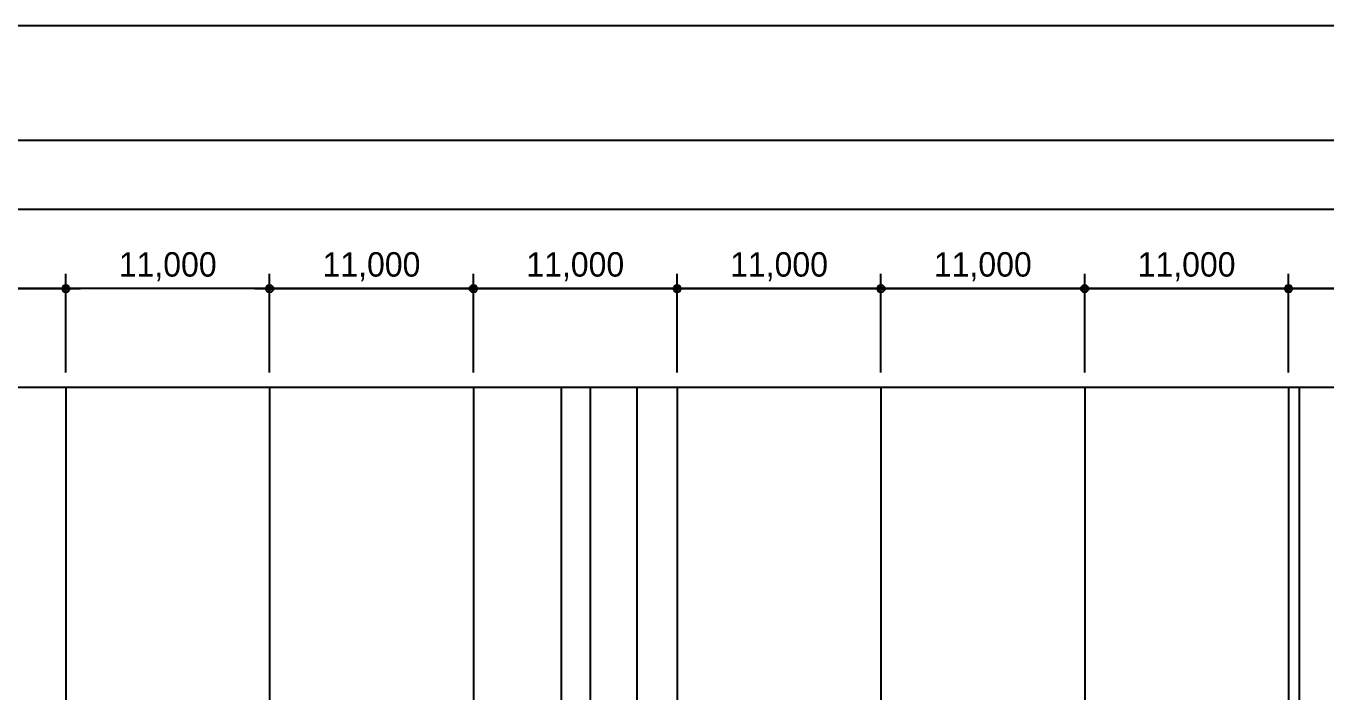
# Model space of a CAD drawing. Extents: x 152195838 to 323921156, y 365159662 to 730681027.
# Drawn here: x 160607357 to 160677532, y 365236951 to 365272862 of the extents above; entities that cross this region are included whole.
import ezdxf
from ezdxf.xclip import XClip

# ---------------------------------------------------------------- set-up
doc = ezdxf.new("R2010")
doc.units = 0
doc.header["$MEASUREMENT"] = 0
doc.header["$XCLIPFRAME"] = 0
doc.linetypes.add('CEN', pattern=[63, 60, -1, 1, -1])
doc.layers.get('0').update_dxf_attribs({"linetype": 'CONTINUOUS'})
doc.layers.get('Defpoints').update_dxf_attribs({"linetype": 'CONTINUOUS'})
doc.layers.add('4A.TEC CEN', color=1, linetype='CEN')
doc.layers.add('CEN', color=1, linetype='CEN')
doc.layers.add('DEFPOINT', color=135, linetype='CONTINUOUS', plot=False)
doc.styles.add('돋움', font='')
doc.styles.get('돋움').set_extended_font_data('돋움')
doc.dimstyles.new('DIM_600(외부치수)', dxfattribs={"dimscale": 400, "dimtxt": 3.3, "dimasz": 1, "dimexe": 2, "dimexo": 2, "dimgap": 1, "dimtad": 1, "dimdec": 0, "dimdsep": 46, "dimlunit": 6, "dimtxsty": '돋움', "dimblk1": 'DIMDOT', "dimblk2": 'DIMDOT', "dimsah": 1, "dimcen": 2.5, "dimdle": 1.5, "dimclrd": 8, "dimclre": 8, "dimclrt": 3, "dimadec": 0, "dimazin": 0, "dimtfac": 1, "dimtdec": 0, "dimtix": 1, "dimtmove": 2, "dimatfit": 3, "dimldrblk": 'DIMDOT', "dimfxl": 1, "dimtvp": 1, "dimtolj": 1, "dimtzin": 0, "dimarcsym": 0})

# ---------------------------------------------------------------- blocks, each defined once
blk = doc.blocks.new('zw$44AB')
at = {"layer": 'DEFPOINT'}
for points in [[(194981, 0), (0, 0), (0, -66825), (194981, -66825)], [(11458, -66825), (194981, -66825), (194981, -4637), (11458, -4637)], [(14258, -66825), (194981, -66825), (194981, -7437), (14258, -7437)], [(17458, -66825), (194981, -66825), (194981, -10637), (17458, -10637)], [(21458, -66825), (194981, -66825), (194981, -14637), (21458, -14637)]]:
    blk.add_lwpolyline(points, close=True, dxfattribs=at)
blk = doc.blocks.new('A$Cf633c675')
at = {"layer": 'CEN'}
blk.add_line((71970, -101147, 0), (71970, 85715, 0), dxfattribs=at)
at = {"layer": 'DEFPOINT'}
for p, q in [((73530, -101367, 0), (73530, 85495, 0)), ((76050, -101367, 0), (76050, 85495, 0))]:
    blk.add_line(p, q, dxfattribs=at)
blk = doc.blocks.new('3층계단')
at = {"layer": 'CEN'}
blk.add_line((71970, -101147, 0), (71970, 85715, 0), dxfattribs=at)
blk = doc.blocks.new('DIMDOT')
at = {"color": 0}
blk.add_line((-2, 0), (2, 0), dxfattribs=at)
for radius in [0.5, 0.25]:
    blk.add_circle((0, 0), radius, dxfattribs=at)
blk = doc.blocks.new('*D136')
at = {"layer": 'DEFPOINT', "color": 8, "lineweight": -2}
for p, q in [((160620507, 365254146), (160620507, 365259479)), ((160631507, 365254146), (160631507, 365259479)), ((160620907, 365258679), (160631107, 365258679))]:
    blk.add_line(p, q, dxfattribs=at)
at = {"layer": 'Defpoints', "color": 0}
for p in [(160631507, 365258679), (160620507, 365253346), (160631507, 365253346)]:
    blk.add_point(p, dxfattribs=at)
at = {"layer": 'DEFPOINT', "color": 8, "lineweight": -2, "xscale": 400, "yscale": 400, "zscale": 400, "rotation": 180}
blk.add_blockref('DIMDOT', (160620507, 365258679), dxfattribs=at)
at = {"layer": 'DEFPOINT', "color": 8, "lineweight": -2, "xscale": 400, "yscale": 400, "zscale": 400}
blk.add_blockref('DIMDOT', (160631507, 365258679), dxfattribs=at)
at = {"layer": 'DEFPOINT', "color": 3, "insert": (160626007, 365259865), "char_height": 1320, "attachment_point": 5, "style": '돋움'}
blk.add_mtext('\\A1;11,000', dxfattribs=at)
blk = doc.blocks.new('*D137')
at = {"layer": 'DEFPOINT', "color": 8, "lineweight": -2}
for p, q in [((160631507, 365254146), (160631507, 365259479)), ((160642507, 365254146), (160642507, 365259479)), ((160631907, 365258679), (160642107, 365258679))]:
    blk.add_line(p, q, dxfattribs=at)
at = {"layer": 'Defpoints', "color": 0}
for p in [(160642507, 365258679), (160631507, 365253346), (160642507, 365253346)]:
    blk.add_point(p, dxfattribs=at)
at = {"layer": 'DEFPOINT', "color": 8, "lineweight": -2, "xscale": 400, "yscale": 400, "zscale": 400, "rotation": 180}
blk.add_blockref('DIMDOT', (160631507, 365258679), dxfattribs=at)
at = {"layer": 'DEFPOINT', "color": 8, "lineweight": -2, "xscale": 400, "yscale": 400, "zscale": 400}
blk.add_blockref('DIMDOT', (160642507, 365258679), dxfattribs=at)
at = {"layer": 'DEFPOINT', "color": 3, "insert": (160637007, 365259865), "char_height": 1320, "attachment_point": 5, "style": '돋움'}
blk.add_mtext('\\A1;11,000', dxfattribs=at)
blk = doc.blocks.new('*D138')
at = {"layer": 'DEFPOINT', "color": 8, "lineweight": -2}
for p, q in [((160642507, 365254146), (160642507, 365259479)), ((160653507, 365254146), (160653507, 365259479)), ((160642907, 365258679), (160653107, 365258679))]:
    blk.add_line(p, q, dxfattribs=at)
at = {"layer": 'Defpoints', "color": 0}
for p in [(160653507, 365258679), (160642507, 365253346), (160653507, 365253346)]:
    blk.add_point(p, dxfattribs=at)
at = {"layer": 'DEFPOINT', "color": 8, "lineweight": -2, "xscale": 400, "yscale": 400, "zscale": 400, "rotation": 180}
blk.add_blockref('DIMDOT', (160642507, 365258679), dxfattribs=at)
at = {"layer": 'DEFPOINT', "color": 8, "lineweight": -2, "xscale": 400, "yscale": 400, "zscale": 400}
blk.add_blockref('DIMDOT', (160653507, 365258679), dxfattribs=at)
at = {"layer": 'DEFPOINT', "color": 3, "insert": (160648007, 365259865), "char_height": 1320, "attachment_point": 5, "style": '돋움'}
blk.add_mtext('\\A1;11,000', dxfattribs=at)
blk = doc.blocks.new('*D139')
at = {"layer": 'DEFPOINT', "color": 8, "lineweight": -2}
for p, q in [((160653507, 365254146), (160653507, 365259479)), ((160664507, 365254146), (160664507, 365259479)), ((160653907, 365258679), (160664107, 365258679))]:
    blk.add_line(p, q, dxfattribs=at)
at = {"layer": 'Defpoints', "color": 0}
for p in [(160664507, 365258679), (160653507, 365253346), (160664507, 365253346)]:
    blk.add_point(p, dxfattribs=at)
at = {"layer": 'DEFPOINT', "color": 8, "lineweight": -2, "xscale": 400, "yscale": 400, "zscale": 400, "rotation": 180}
blk.add_blockref('DIMDOT', (160653507, 365258679), dxfattribs=at)
at = {"layer": 'DEFPOINT', "color": 8, "lineweight": -2, "xscale": 400, "yscale": 400, "zscale": 400}
blk.add_blockref('DIMDOT', (160664507, 365258679), dxfattribs=at)
at = {"layer": 'DEFPOINT', "color": 3, "insert": (160659007, 365259865), "char_height": 1320, "attachment_point": 5, "style": '돋움'}
blk.add_mtext('\\A1;11,000', dxfattribs=at)
blk = doc.blocks.new('*D140')
at = {"layer": 'DEFPOINT', "color": 8, "lineweight": -2}
for p, q in [((160664507, 365254146), (160664507, 365259479)), ((160675507, 365254146), (160675507, 365259479)), ((160664907, 365258679), (160675107, 365258679))]:
    blk.add_line(p, q, dxfattribs=at)
at = {"layer": 'Defpoints', "color": 0}
for p in [(160675507, 365258679), (160664507, 365253346), (160675507, 365253346)]:
    blk.add_point(p, dxfattribs=at)
at = {"layer": 'DEFPOINT', "color": 8, "lineweight": -2, "xscale": 400, "yscale": 400, "zscale": 400, "rotation": 180}
blk.add_blockref('DIMDOT', (160664507, 365258679), dxfattribs=at)
at = {"layer": 'DEFPOINT', "color": 8, "lineweight": -2, "xscale": 400, "yscale": 400, "zscale": 400}
blk.add_blockref('DIMDOT', (160675507, 365258679), dxfattribs=at)
at = {"layer": 'DEFPOINT', "color": 3, "insert": (160670007, 365259865), "char_height": 1320, "attachment_point": 5, "style": '돋움'}
blk.add_mtext('\\A1;11,000', dxfattribs=at)
blk = doc.blocks.new('*D141')
at = {"layer": 'DEFPOINT', "color": 8, "lineweight": -2}
for p, q in [((160675507, 365254146), (160675507, 365259479)), ((160686507, 365254146), (160686507, 365259479)), ((160675907, 365258679), (160686107, 365258679))]:
    blk.add_line(p, q, dxfattribs=at)
at = {"layer": 'Defpoints', "color": 0}
for p in [(160686507, 365258679), (160675507, 365253346), (160686507, 365253346)]:
    blk.add_point(p, dxfattribs=at)
at = {"layer": 'DEFPOINT', "color": 8, "lineweight": -2, "xscale": 400, "yscale": 400, "zscale": 400, "rotation": 180}
blk.add_blockref('DIMDOT', (160675507, 365258679), dxfattribs=at)
at = {"layer": 'DEFPOINT', "color": 8, "lineweight": -2, "xscale": 400, "yscale": 400, "zscale": 400}
blk.add_blockref('DIMDOT', (160686507, 365258679), dxfattribs=at)
at = {"layer": 'DEFPOINT', "color": 3, "insert": (160681007, 365259865), "char_height": 1320, "attachment_point": 5, "style": '돋움'}
blk.add_mtext('\\A1;11,000', dxfattribs=at)
blk = doc.blocks.new('*D143')
at = {"layer": 'DEFPOINT', "color": 8, "lineweight": -2}
for p, q in [((160609507, 365254146), (160609507, 365259479)), ((160620507, 365254146), (160620507, 365259479)), ((160620107, 365258679), (160609907, 365258679))]:
    blk.add_line(p, q, dxfattribs=at)
at = {"layer": 'Defpoints', "color": 0}
for p in [(160609507, 365258679), (160609507, 365253346), (160620507, 365253346)]:
    blk.add_point(p, dxfattribs=at)
at = {"layer": 'DEFPOINT', "color": 8, "lineweight": -2, "xscale": 400, "yscale": 400, "zscale": 400, "rotation": 180}
blk.add_blockref('DIMDOT', (160609507, 365258679), dxfattribs=at)
at = {"layer": 'DEFPOINT', "color": 8, "lineweight": -2, "xscale": 400, "yscale": 400, "zscale": 400}
blk.add_blockref('DIMDOT', (160620507, 365258679), dxfattribs=at)
at = {"layer": 'DEFPOINT', "color": 3, "insert": (160615007, 365259865), "char_height": 1320, "attachment_point": 5, "style": '돋움'}
blk.add_mtext('\\A1;11,000', dxfattribs=at)
blk = doc.blocks.new('*D144')
at = {"layer": 'DEFPOINT', "color": 8, "lineweight": -2}
for p, q in [((160596507, 365254146), (160596507, 365259479)), ((160609507, 365254146), (160609507, 365259479)), ((160596907, 365258679), (160609107, 365258679))]:
    blk.add_line(p, q, dxfattribs=at)
at = {"layer": 'Defpoints', "color": 0}
for p in [(160609507, 365258679), (160596507, 365253346), (160609507, 365253346)]:
    blk.add_point(p, dxfattribs=at)
at = {"layer": 'DEFPOINT', "color": 8, "lineweight": -2, "xscale": 400, "yscale": 400, "zscale": 400, "rotation": 180}
blk.add_blockref('DIMDOT', (160596507, 365258679), dxfattribs=at)
at = {"layer": 'DEFPOINT', "color": 8, "lineweight": -2, "xscale": 400, "yscale": 400, "zscale": 400}
blk.add_blockref('DIMDOT', (160609507, 365258679), dxfattribs=at)
at = {"layer": 'DEFPOINT', "color": 3, "insert": (160603007, 365259865), "char_height": 1320, "attachment_point": 5, "style": '돋움'}
blk.add_mtext('\\A1;13,000', dxfattribs=at)

msp = doc.modelspace()

# ---------------------------------------------------------------- linework, layer by layer
at = {"layer": '4A.TEC CEN', "color": 8, "ltscale": 500, "flags": 128}
for points in [[(160609506.94, 365253346.04), (160609506.94, 365183761.87)], [(160620506.94, 365253346.04), (160620506.94, 365183761.87)], [(160631506.94, 365253346.04), (160631506.94, 365183761.87)], [(160642506.94, 365253346.04), (160642506.94, 365183761.87)], [(160653506.94, 365253346.04), (160653506.94, 365183761.87)], [(160664506.94, 365253346.04), (160664506.94, 365183761.87)], [(160675506.94, 365253346.04), (160675506.94, 365183761.87)]]:
    msp.add_lwpolyline(points, dxfattribs=at)

# ---------------------------------------------------------------- block references
ref = msp.add_blockref('A$Cf633c675', (160564297.42, 365172853.16))
XClip(ref).set_block_clipping_path([(71969.5286620855, 10908.7128179073), (77609.5286620855, 80492.8788198829)])
ref = msp.add_blockref('3층계단', (160604137.42, 365172853.16))
XClip(ref).set_block_clipping_path([(71969.5286620855, 10908.7128179073), (77609.5286620855, 80492.8788198829)])
at = {"layer": 'DEFPOINT', "xscale": 1.333333333333333, "yscale": 1.333333333333333, "zscale": 1.333333333333333}
msp.add_blockref('zw$44AB', (160516824.08, 365272861.87), dxfattribs=at)

# ---------------------------------------------------------------- dimensions: what is measured, and where the dimension line sits
at = {"layer": 'DEFPOINT'}
for base, p1, p2, picture, middle in [((160609506.94, 365258679.37, -208125), (160596506.94, 365253346.04, -161875), (160609506.94, 365253346.04, -289062.5), '*D144', (160603006.94, 365259865.04, -208125)), ((160631506.94, 365258679.37, -208125), (160620506.94, 365253346.04, -208125), (160631506.94, 365253346.04, -208125), '*D136', (160626006.94, 365259865.04, -208125)), ((160642506.94, 365258679.37, -208125), (160631506.94, 365253346.04, -208125), (160642506.94, 365253346.04, -208125), '*D137', (160637006.94, 365259865.04, -208125)), ((160653506.94, 365258679.37, -208125), (160642506.94, 365253346.04, -208125), (160653506.94, 365253346.04), '*D138', (160648006.94, 365259865.04, -208125)), ((160664506.94, 365258679.37), (160653506.94, 365253346.04), (160664506.94, 365253346.04), '*D139', (160659006.94, 365259865.04)), ((160675506.94, 365258679.37), (160664506.94, 365253346.04), (160675506.94, 365253346.04), '*D140', (160670006.94, 365259865.04)), ((160686506.94, 365258679.37), (160675506.94, 365253346.04), (160686506.94, 365253346.04), '*D141', (160681006.94, 365259865.04))]:
    dim = msp.add_linear_dim(base=base, p1=p1, p2=p2, angle=180, dimstyle='DIM_600(외부치수)', override={"dimdec": 1, "dimtxsty": '돋움'}, dxfattribs=at)
    dim.commit()
    dim.dimension.update_dxf_attribs({"geometry": picture, "text_midpoint": middle})
dim = msp.add_linear_dim(base=(160609506.94, 365258679.37, -208125), p1=(160620506.94, 365253346.04, -208125), p2=(160609506.94, 365253346.04, -208125), dimstyle='DIM_600(외부치수)', override={"dimdec": 1, "dimtxsty": '돋움'}, dxfattribs=at)
dim.commit()
dim.dimension.update_dxf_attribs({"geometry": '*D143', "text_midpoint": (160615006.94, 365259865.04, -208125)})

doc.saveas('drawing.dxf')
